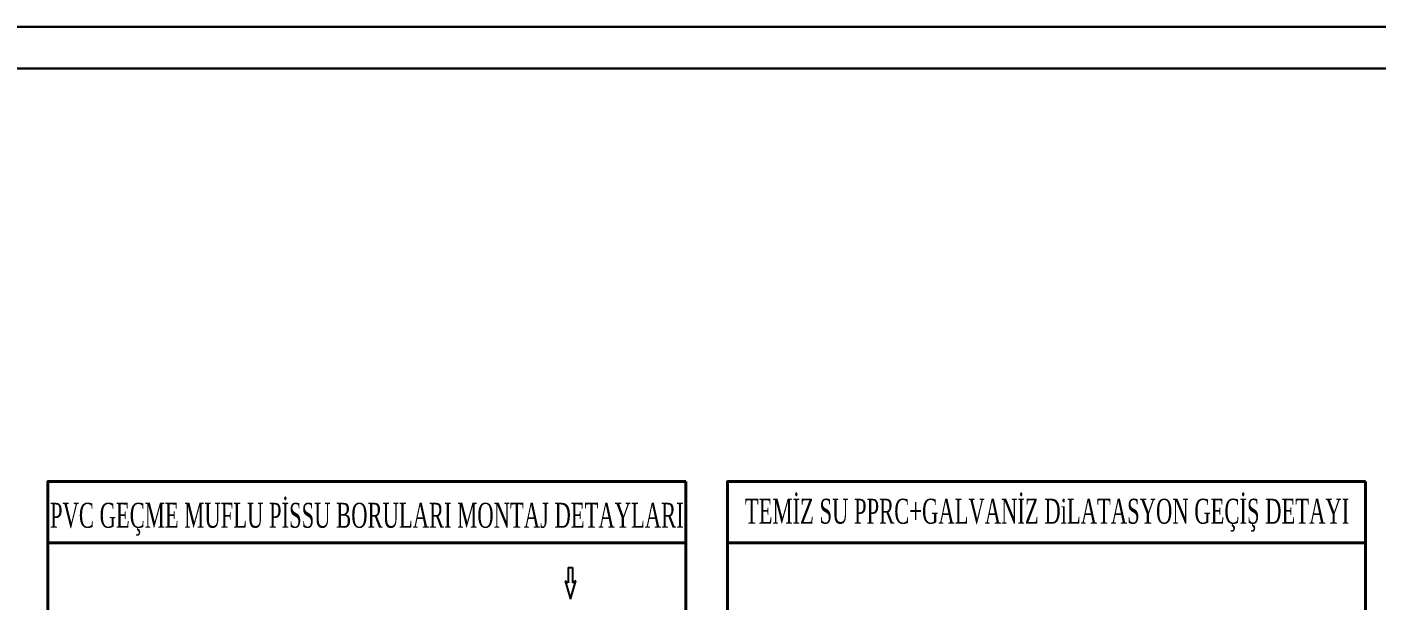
# Model space of a CAD drawing. Header units: centimetres. Extents: x 405464 to 563355, y 50011 to 66875.
# Drawn here: x 554570 to 557818, y 57631 to 59011 of the extents above; entities that cross this region are included whole.
import ezdxf
from ezdxf.enums import TextEntityAlignment as Align

# ---------------------------------------------------------------- set-up
doc = ezdxf.new("R2010")
doc.units = ezdxf.units.CM
for name, color, linetype, lineweight in [('0-KRCN-BORU', 9, 'Continuous', 25), ('0-KRCN-SHT-DETAY-ÇERÇEVE', 71, 'Continuous', 40), ('0-KRCN-SHT-YAZI', 31, 'Continuous', 35), ('0-KRCN-Z-ANTET', 71, 'Continuous', 30)]:
    doc.layers.add(name, color=color, linetype=linetype, lineweight=lineweight)
doc.styles.add('mm', font='times.ttf', dxfattribs={"height": 3.3})

# ---------------------------------------------------------------- blocks, each defined once
blk = doc.blocks.new('G$C5CFEFF88')
at = {"layer": '0-KRCN-BORU'}
for p, q in [((626.6, -103.7, 108.5), (626.6, -122.1, 108.5)), ((626.6, -103.7, 108.5), (631.7, -103.7, 108.5)), ((631.7, -103.7, 108.5), (631.7, -122.1, 108.5)), ((626.6, -122.1, 108.5), (622.7, -119.6, 108.5)), ((622.7, -119.6, 108.5), (629.3, -141.7, 108.5)), ((629.3, -141.7, 108.5), (635.7, -119.6, 108.5)), ((635.7, -119.6, 108.5), (631.7, -122, 108.5))]:
    blk.add_line(p, q, dxfattribs=at)
at = {"layer": '0-KRCN-SHT-DETAY-ÇERÇEVE'}
blk.add_line((0, -73.9), (768.2, -73.9), dxfattribs=at)
blk.add_lwpolyline([(768.2, 0), (768.2, -1101.8), (0, -1101.8), (0, 0)], close=True, dxfattribs=at)
at = {"layer": '0-KRCN-SHT-YAZI', "ltscale": 50, "style": 'mm', "width": 0.6}
blk.add_text('PVC GEÇME MUFLU PİSSU BORULARI MONTAJ DETAYLARI', height=30, dxfattribs=at).set_placement((384.1, -41.6), align=Align.MIDDLE)
blk = doc.blocks.new('*U194')
at = {"layer": '0-KRCN-SHT-DETAY-ÇERÇEVE', "xscale": 2, "yscale": 2, "zscale": 2}
blk.add_blockref('G$C5CFEFF88', (0, 0), dxfattribs=at)
blk = doc.blocks.new('G$CE1EE70F4')
at = {"layer": '0-KRCN-SHT-DETAY-ÇERÇEVE'}
blk.add_line((0, -73.9), (768.2, -73.9), dxfattribs=at)
blk.add_lwpolyline([(768.2, 0), (768.2, -1101.8), (0, -1101.8), (0, 0)], close=True, dxfattribs=at)
at = {"layer": '0-KRCN-SHT-YAZI', "ltscale": 50, "style": 'mm', "width": 0.6}
blk.add_text('TEMİZ SU PPRC+GALVANİZ DiLATASYON GEÇİŞ DETAYI   ', height=30, dxfattribs=at).set_placement((394.9, -36.7), align=Align.MIDDLE)
blk = doc.blocks.new('*U212')
at = {"layer": '0-KRCN-SHT-DETAY-ÇERÇEVE', "xscale": 2, "yscale": 2, "zscale": 2}
blk.add_blockref('G$CE1EE70F4', (0, 0), dxfattribs=at)

msp = doc.modelspace()

# ---------------------------------------------------------------- linework, layer by layer
at = {"layer": '0-KRCN-Z-ANTET'}
for points in [[(405464.1, 50011.3), (563355.4, 50011.3), (563355.4, 59011.3), (405464.1, 59011.3)], [(544761.8, 50111.3), (561165.4, 50111.3), (561165.4, 58911.3), (544761.8, 58911.3)]]:
    msp.add_lwpolyline(points, close=True, dxfattribs=at)

# ---------------------------------------------------------------- block references
at = {"layer": '0-KRCN-SHT-DETAY-ÇERÇEVE'}
for name, p in [('*U194', (554620, 57916.7)), ('*U212', (556256.3, 57916.7))]:
    msp.add_blockref(name, p, dxfattribs=at)

doc.saveas('drawing.dxf')
